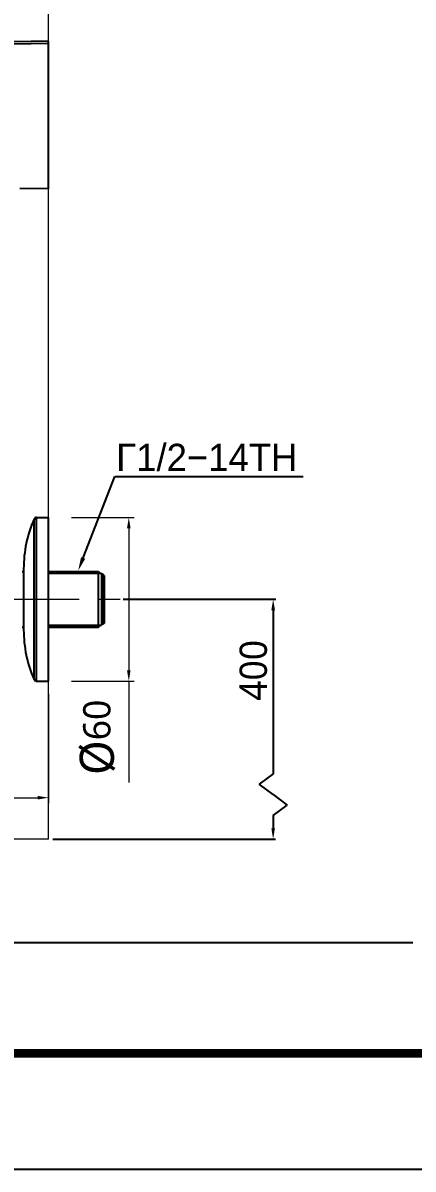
# Model space of a CAD drawing. Extents: x 1777 to 3131, y 3495 to 4487.
# Drawn here: x 2746 to 2889, y 3494.8 to 3915.2 of the extents above; entities that cross this region are included whole.
import ezdxf
from ezdxf import colors
from ezdxf.entities.mleader import LeaderData, LeaderLine
from ezdxf.math import Vec2, Vec3

# ---------------------------------------------------------------- set-up
doc = ezdxf.new("R2010")
doc.units = 0
doc.header["$LTSCALE"] = 30
doc.header["$MEASUREMENT"] = 0
doc.header["$PDMODE"] = 3
doc.header["$PDSIZE"] = -10
doc.linetypes.add('CENTER', pattern=[2, 1.25, -0.25, 0.25, -0.25])
doc.layers.get('0').update_dxf_attribs({"linetype": 'CONTINUOUS'})
doc.layers.get('DEFPOINTS').update_dxf_attribs({"linetype": 'CONTINUOUS'})
for name, color, linetype in [('80D99WK0-R4_DXF_CONTINUOUS_LINE', 7, 'CONTINUOUS'), ('80Q7D005_DXF_CONTINUOUS_LINE', 7, 'CONTINUOUS'), ('83Q65000_DXF_CONTINUOUS_LINE', 7, 'CONTINUOUS'), ('BODY', 7, 'CONTINUOUS')]:
    doc.layers.add(name, color=color, linetype=linetype)
doc.layers.add('치수선', color=7, linetype='CONTINUOUS', lineweight=20)
doc.styles.add('Daelim Dimension', font='NanumGothic.ttf')
doc.styles.get("Standard").update_dxf_attribs({"font": 'SYMBOL'})
doc.dimstyles.new('DEFAULT', dxfattribs={"dimscale": 2, "dimtxt": 2, "dimasz": 2, "dimexe": 0, "dimexo": 2, "dimgap": 1, "dimtad": 1, "dimdec": 1, "dimzin": 9, "dimdsep": 46, "dimtxsty": 'Daelim Dimension', "dimcen": 0.5, "dimclrd": 252, "dimclre": 252, "dimclrt": 3, "dimadec": 1, "dimazin": 0, "dimtfac": 1, "dimtdec": 1, "dimtix": 1, "dimtmove": 0, "dimatfit": 3, "dimfxl": 0, "dimtolj": 1, "dimtzin": 1, "dimlwd": 9, "dimlwe": 9, "dimarcsym": 0})

# ---------------------------------------------------------------- blocks, each defined once
blk = doc.blocks.new('*D51')
at = {"color": 5, "lineweight": 9, "ltscale": 0.5}
for p, q in [((2624.73, 3718.4), (2624.73, 3629.03)), ((2755.33, 3669.07), (2755.33, 3629.03)), ((2628.73, 3631.03), (2751.33, 3631.03))]:
    blk.add_line(p, q, dxfattribs=at)
at = {"color": 5, "ltscale": 0.5}
for points in [[(2628.73, 3631.7), (2628.73, 3630.37), (2624.73, 3631.03)], [(2751.33, 3631.7), (2751.33, 3630.37), (2755.33, 3631.03)]]:
    blk.add_solid(points, dxfattribs=at)
at = {"layer": 'DEFPOINTS', "color": 0, "ltscale": 0.5}
for p in [(2624.73, 3722.4), (2755.33, 3673.07), (2755.33, 3631.03)]:
    blk.add_point(p, dxfattribs=at)
at = {"color": 7, "ltscale": 0.5, "insert": (2670.35, 3643.94), "char_height": 10, "width": 87.0833, "attachment_point": 2, "style": 'Daelim Dimension'}
blk.add_mtext('\\A1;131', dxfattribs=at)
blk = doc.blocks.new('*D74')
at = {"color": 5, "lineweight": 9, "ltscale": 0.5}
for p, q in [((2763.73, 3733.8), (2786.78, 3733.8)), ((2784.78, 3729.8), (2784.78, 3677.8)), ((2763.73, 3673.8), (2786.78, 3673.8)), ((2784.78, 3673.8), (2784.78, 3636.55))]:
    blk.add_line(p, q, dxfattribs=at)
at = {"color": 5, "ltscale": 0.5}
for points in [[(2784.11, 3729.8), (2785.44, 3729.8), (2784.78, 3733.8)], [(2784.11, 3677.8), (2785.44, 3677.8), (2784.78, 3673.8)]]:
    blk.add_solid(points, dxfattribs=at)
at = {"layer": 'DEFPOINTS', "color": 0, "ltscale": 0.5}
for p in [(2759.73, 3733.8), (2759.73, 3673.8), (2784.78, 3673.8)]:
    blk.add_point(p, dxfattribs=at)
at = {"color": 7, "ltscale": 0.5, "insert": (2766.81, 3653.18), "char_height": 10, "attachment_point": 2, "rotation": 90, "style": 'Daelim Dimension'}
blk.add_mtext('\\A1;{\\H1.25x;\\C256;Ø}60', dxfattribs=at)

msp = doc.modelspace()

# ---------------------------------------------------------------- linework, layer by layer
at = {"color": 5, "ltscale": 0.5}
for p, q in [((2782.73, 3703.8), (2838.69, 3703.8)), ((2837.69, 3699.8), (2837.69, 3639.84)), ((2837.69, 3639.84), (2832.59, 3636)), ((2837.69, 3632.17), (2832.59, 3636)), ((2837.69, 3632.17), (2842.8, 3628.33)), ((2837.69, 3624.49), (2842.8, 3628.33)), ((2837.69, 3624.49), (2837.69, 3619.82)), ((2756.91, 3615.83), (2834.16, 3615.83)), ((2761.31, 3615.83), (2838.56, 3615.83))]:
    msp.add_line(p, q, dxfattribs=at)
at = {"color": 5}
msp.add_line((1798.53, 3577.94), (2888.84, 3577.94), dxfattribs=at)
at = {"ltscale": 0.5}
msp.add_lwpolyline([(1776.76, 3494.81), (3130.84, 3494.81), (3130.84, 4486.97), (1776.76, 4486.97)], close=True, dxfattribs=at)
at = {"color": 5, "linetype": 'ByBlock', "lineweight": 200, "const_width": 3.12}
msp.add_lwpolyline([(1798.53, 3537.29), (3108.93, 3537.29), (3108.93, 4463.93), (1798.53, 4463.93)], close=True, dxfattribs=at)
at = {"color": 5, "ltscale": 0.5}
for points in [[(2837.03, 3699.8), (2838.36, 3699.8), (2837.69, 3703.8)], [(2837.03, 3619.82), (2838.36, 3619.82), (2837.69, 3615.82)]]:
    msp.add_solid(points, dxfattribs=at)
at = {"layer": '80D99WK0-R4_DXF_CONTINUOUS_LINE', "color": 7, "linetype": 'Continuous'}
for p, q in [((2755.33, 3908.51, 0), (2709.74, 3907.71, 0)), ((2755.33, 3854.32, 0), (2755.33, 3908.51, 0)), ((2755.33, 3854.32, 0), (2744.81, 3854.5, 0))]:
    msp.add_line(p, q, dxfattribs=at)
at = {"layer": '80D99WK0-R4_DXF_CONTINUOUS_LINE', "color": 9, "linetype": 'Continuous'}
msp.add_line((2709.74, 3906.99, 0), (2755.33, 3907.79, 0), dxfattribs=at)
at = {"layer": '80Q7D005_DXF_CONTINUOUS_LINE', "color": 9, "linetype": 'Continuous'}
for p, q in [((2750.06, 3674.4), (2750.06, 3733.21)), ((2750.98, 3673.8), (2750.98, 3733.8))]:
    msp.add_line(p, q, dxfattribs=at)
at = {"layer": '80Q7D005_DXF_CONTINUOUS_LINE', "color": 7, "linetype": 'Continuous'}
for p, q in [((2750.98, 3733.8), (2755.33, 3733.8)), ((2755.33, 3673.8), (2755.33, 3733.8)), ((2746.23, 3715.03), (2746.23, 3692.58)), ((2750.98, 3673.8), (2755.33, 3673.8))]:
    msp.add_line(p, q, dxfattribs=at)
for centre, radius, start, end in [((2791.23, 3715.03), 45, 156.1686, 180), ((2750.98, 3732.8), 1, 90, 156.1686), ((2791.23, 3692.58), 45, 180, 203.8314), ((2750.98, 3674.8), 1, 203.8314, 270)]:
    msp.add_arc(centre, radius, start, end, dxfattribs=at)
at = {"layer": '83Q65000_DXF_CONTINUOUS_LINE', "color": 7, "linetype": 'Continuous'}
for p, q in [((2745.73, 3714.05), (2746.23, 3714.05)), ((2755.33, 3714.05), (2773.73, 3714.05)), ((2773.73, 3693.55), (2773.73, 3714.05)), ((2773.73, 3714.05), (2774.73, 3713.05)), ((2774.73, 3713.33), (2774.73, 3694.28)), ((2775.23, 3713.05), (2774.73, 3713.05)), ((2775.23, 3713.05), (2775.23, 3694.55)), ((2775.73, 3712.55), (2775.23, 3713.05)), ((2775.73, 3712.55), (2775.73, 3695.05)), ((2745.73, 3693.55), (2746.23, 3693.55)), ((2755.33, 3693.55), (2773.73, 3693.55)), ((2773.73, 3693.55), (2774.73, 3694.55)), ((2775.23, 3694.55), (2774.73, 3694.55)), ((2775.73, 3695.05), (2775.23, 3694.55))]:
    msp.add_line(p, q, dxfattribs=at)
at = {"layer": '83Q65000_DXF_CONTINUOUS_LINE', "color": 2, "linetype": 'Continuous'}
for p, q in [((2755.33, 3713.33), (2774.73, 3713.33)), ((2755.33, 3694.28), (2774.73, 3694.28))]:
    msp.add_line(p, q, dxfattribs=at)
at = {"layer": 'BODY', "color": 1, "linetype": 'CENTER', "lineweight": 5}
msp.add_line((2729.06, 3703.8), (2790.39, 3703.8), dxfattribs=at)
at = {"layer": '치수선'}
for q in [(2755.33, 4181.85), (1898.45, 3615.83)]:
    msp.add_line((2755.33, 3615.83), q, dxfattribs=at)

# ---------------------------------------------------------------- texts
at = {"color": 7, "ltscale": 0.5, "insert": (2830.48, 3677.73), "char_height": 10, "attachment_point": 5, "rotation": 90, "style": 'Daelim Dimension'}
msp.add_mtext('\\A1;400', dxfattribs=at)

# ---------------------------------------------------------------- dimensions: what is measured, and where the dimension line sits
at = {"color": 5, "ltscale": 0.5}
dim = msp.add_linear_dim(base=(2784.78, 3673.8), p1=(2759.73, 3733.8), p2=(2759.73, 3673.8), angle=270, text='{\\H1.25x;\\C256;Ø}<>', dimstyle='DEFAULT', override={"dimtxt": 5, "dimexe": 1, "dimclrd": 5, "dimclre": 5, "dimclrt": 7}, dxfattribs=at)
dim.commit()
dim.dimension.update_dxf_attribs({"geometry": '*D74', "text_midpoint": (2784.78, 3653.18), "dimtype": 160})
dim = msp.add_linear_dim(base=(2755.33, 3631.03), p1=(2624.73, 3722.4), p2=(2755.33, 3673.07), dimstyle='DEFAULT', override={"dimtxt": 5, "dimexe": 1, "dimdec": 0, "dimclrd": 5, "dimclre": 5, "dimclrt": 7}, dxfattribs=at)
dim.commit()
dim.dimension.update_dxf_attribs({"geometry": '*D51', "text_midpoint": (2670.35, 3631.03), "dimtype": 160})

# ---------------------------------------------------------------- leaders
at = {"ltscale": 0.5}
ml = msp.add_multileader_mtext('Standard', dxfattribs=at)
ml.set_content('G1/2-14TH', color=256)
ml.set_leader_properties(color=5)
ml.build(insert=Vec2(0, 0))
ml.multileader.update_dxf_attribs({"text_left_attachment_type": 6, "text_right_attachment_type": 6, "dogleg_length": 0.36, "arrow_head_size": 5})
ctx = ml.context
ctx.base_point, ctx.char_height, ctx.arrow_head_size, ctx.landing_gap_size, ctx.plane_origin = Vec3(2780.04, 3748.84), 10, 5, 0.09, Vec3(2764.51, 3719.83)
ctx.left_attachment, ctx.right_attachment = 6, 6
notes = []
notes.append((ctx, [(0, (1, 1, 0), (2779.68, 3748.84), (1, 0), 0.36, [(0, [(2766.23, 3714.3)], 0, [])])]))
ctx.mtext.insert, ctx.mtext.flow_direction = Vec3(2780.13, 3760.84), 5
for ctx, leaders in notes:
    for number, flags, end, landing, length, lines in leaders:
        leader = LeaderData()
        leader.index, (leader.has_last_leader_line, leader.has_dogleg_vector, leader.attachment_direction) = number, flags
        leader.last_leader_point, leader.dogleg_vector, leader.dogleg_length = Vec3(end), Vec3(landing), length
        for number, points, colour, breaks in lines:
            line = LeaderLine()
            line.index, line.vertices, line.color, line.breaks = number, Vec3.list(points), colors.encode_raw_color(colour), breaks
            leader.lines.append(line)
        ctx.leaders.append(leader)

doc.saveas('drawing.dxf')
